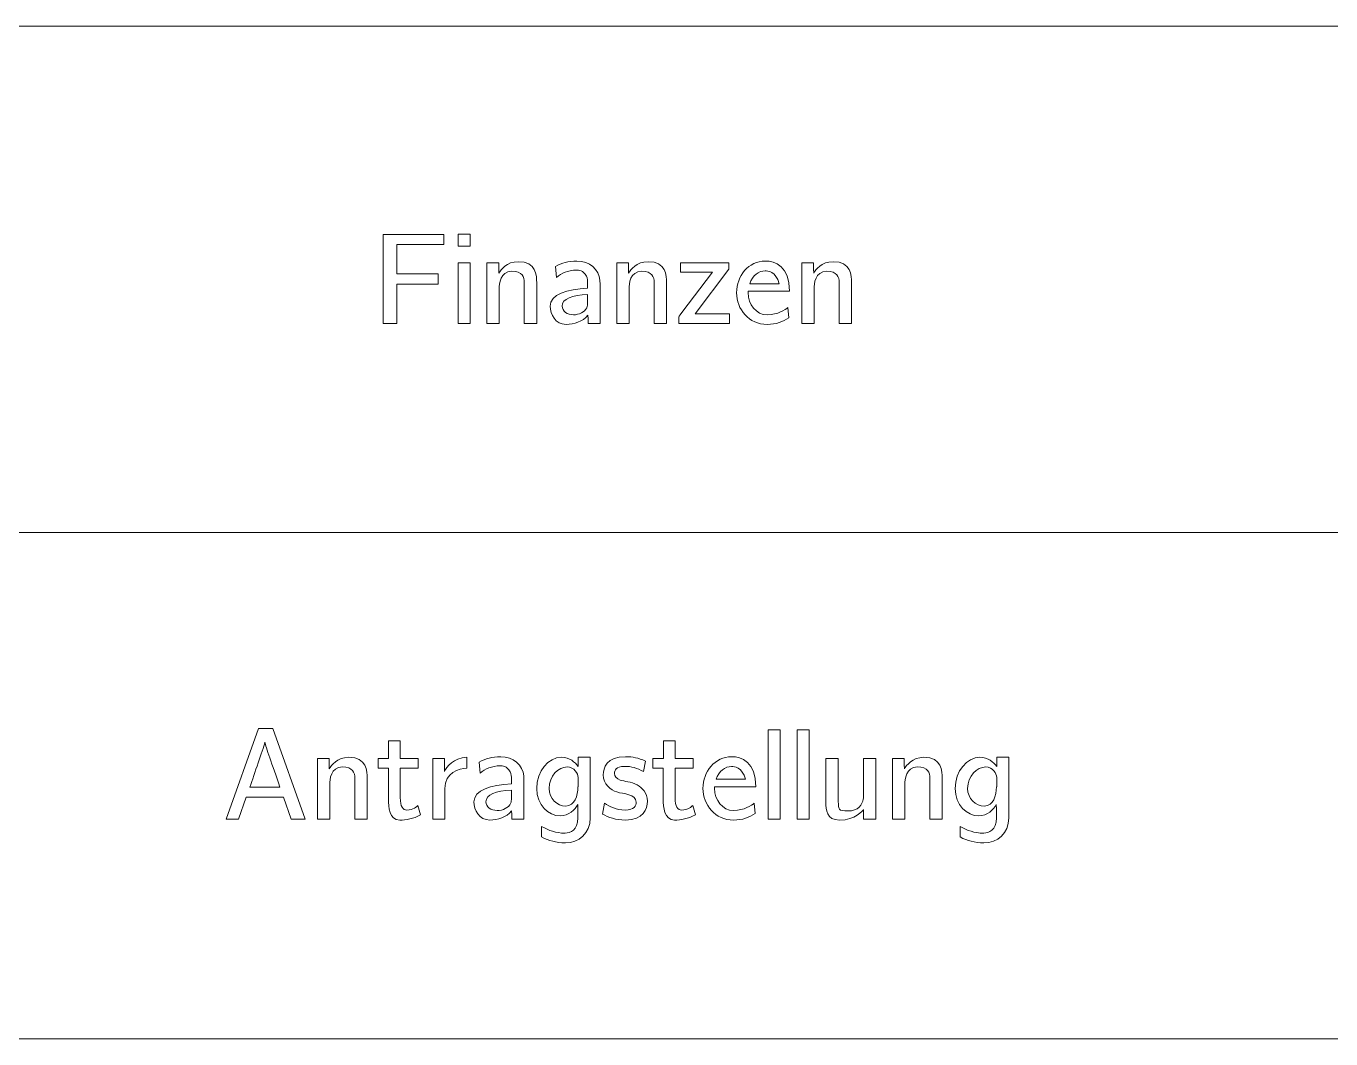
# Model space of a CAD drawing. Header units: inches. Extents: x 0 to 450, y -250 to 0.
# Drawn here: x 158.3 to 222.7, y -125 to -75 of the extents above; entities that cross this region are included whole.
import ezdxf

# ---------------------------------------------------------------- set-up
doc = ezdxf.new("R2010")
doc.units = ezdxf.units.IN
doc.header["$MEASUREMENT"] = 0
doc.layers.add('Ebene 1', color=7, linetype='Continuous')
doc.layers.add('Raster', color=7, linetype='Continuous')

msp = doc.modelspace()

# ---------------------------------------------------------------- linework, layer by layer
at = {"layer": 'Ebene 1', "color": 250, "lineweight": 18}
for points in [[(175.946, -85.283), (178.937, -85.283), (178.937, -85.785), (176.613, -85.785), (176.613, -87.227), (178.658, -87.227), (178.658, -87.735), (176.613, -87.735), (176.613, -89.679), (175.946, -89.679), (175.946, -85.283)], [(179.635, -85.271), (180.232, -85.271), (180.232, -85.868), (179.635, -85.868), (179.635, -85.271)], [(179.635, -86.681), (180.232, -86.681), (180.232, -89.679), (179.635, -89.679), (179.635, -86.681)], [(170.501, -109.683), (169.784, -109.683), (168.183, -114.148), (168.793, -114.148), (169.174, -113.068), (171.022, -113.068), (171.403, -114.148), (172.096, -114.148), (170.501, -109.683)], [(194.942, -109.734), (195.539, -109.734), (195.539, -114.148), (194.942, -114.148), (194.942, -109.734)], [(196.371, -109.734), (196.968, -109.734), (196.968, -114.148), (196.371, -114.148), (196.371, -109.734)]]:
    msp.add_lwpolyline(points, dxfattribs=at)
for points, knots in [([(181.057, -86.681), (181.057, -86.681), (181.642, -86.681), (181.642, -86.681), (181.642, -86.681), (181.642, -86.985), (181.642, -86.985), (181.642, -86.985), (181.648, -87.201), (181.648, -87.201), (181.743, -87.03), (182.029, -86.63), (182.607, -86.63), (183.497, -86.63), (183.516, -87.303), (183.516, -87.678), (183.516, -87.678), (183.516, -89.679), (183.516, -89.679), (183.516, -89.679), (182.906, -89.679), (182.906, -89.679), (182.906, -89.679), (182.906, -87.665), (182.906, -87.665), (182.906, -87.379), (182.811, -87.106), (182.29, -87.106), (181.718, -87.106), (181.667, -87.741), (181.667, -87.964), (181.667, -87.964), (181.667, -89.679), (181.667, -89.679), (181.667, -89.679), (181.057, -89.679), (181.057, -89.679), (181.057, -89.679), (181.057, -86.681), (181.057, -86.681)], [0, 0, 0, 0, 1, 1, 1, 2, 2, 2, 3, 3, 3, 4, 4, 4, 5, 5, 5, 6, 6, 6, 7, 7, 7, 8, 8, 8, 9, 9, 9, 10, 10, 10, 11, 11, 11, 12, 12, 12, 13, 13, 13, 13]), ([(186.64, -87.551), (186.602, -87.017), (186.119, -86.598), (185.503, -86.598), (185.065, -86.598), (184.76, -86.7), (184.442, -86.871), (184.442, -86.871), (184.486, -87.405), (184.486, -87.405), (184.76, -87.201), (185.027, -87.049), (185.49, -87.049), (185.579, -87.049), (185.82, -87.055), (185.967, -87.341), (186.03, -87.475), (186.03, -87.57), (186.03, -87.722), (186.03, -87.722), (186.03, -87.945), (186.03, -87.945), (185.027, -87.976), (184.182, -88.237), (184.182, -88.834), (184.182, -89.209), (184.429, -89.729), (184.969, -89.729), (185.35, -89.729), (185.789, -89.59), (186.043, -89.272), (186.043, -89.272), (186.049, -89.45), (186.049, -89.45), (186.049, -89.45), (186.049, -89.679), (186.049, -89.679), (186.049, -89.679), (186.646, -89.679), (186.646, -89.679), (186.646, -89.679), (186.646, -87.761), (186.646, -87.761), (186.646, -87.761), (186.64, -87.551), (186.64, -87.551)], [0, 0, 0, 0, 1, 1, 1, 2, 2, 2, 3, 3, 3, 4, 4, 4, 5, 5, 5, 6, 6, 6, 7, 7, 7, 8, 8, 8, 9, 9, 9, 10, 10, 10, 11, 11, 11, 12, 12, 12, 13, 13, 13, 14, 14, 14, 15, 15, 15, 15]), ([(187.465, -86.681), (187.465, -86.681), (188.049, -86.681), (188.049, -86.681), (188.049, -86.681), (188.049, -86.985), (188.049, -86.985), (188.049, -86.985), (188.055, -87.201), (188.055, -87.201), (188.151, -87.03), (188.436, -86.63), (189.015, -86.63), (189.904, -86.63), (189.923, -87.303), (189.923, -87.678), (189.923, -87.678), (189.923, -89.679), (189.923, -89.679), (189.923, -89.679), (189.313, -89.679), (189.313, -89.679), (189.313, -89.679), (189.313, -87.665), (189.313, -87.665), (189.313, -87.379), (189.218, -87.106), (188.697, -87.106), (188.125, -87.106), (188.074, -87.741), (188.074, -87.964), (188.074, -87.964), (188.074, -89.679), (188.074, -89.679), (188.074, -89.679), (187.465, -89.679), (187.465, -89.679), (187.465, -89.679), (187.465, -86.681), (187.465, -86.681)], [0, 0, 0, 0, 1, 1, 1, 2, 2, 2, 3, 3, 3, 4, 4, 4, 5, 5, 5, 6, 6, 6, 7, 7, 7, 8, 8, 8, 9, 9, 9, 10, 10, 10, 11, 11, 11, 12, 12, 12, 13, 13, 13, 13]), ([(190.525, -89.437), (190.525, -89.336), (190.551, -89.33), (190.684, -89.139), (190.684, -89.139), (192.19, -87.144), (192.19, -87.144), (192.19, -87.144), (190.621, -87.144), (190.621, -87.144), (190.621, -87.144), (190.621, -86.681), (190.621, -86.681), (190.621, -86.681), (193.003, -86.681), (193.003, -86.681), (193.003, -86.681), (193.003, -86.992), (193.003, -86.992), (193.003, -86.992), (191.345, -89.202), (191.345, -89.202), (191.345, -89.202), (193.028, -89.202), (193.028, -89.202), (193.028, -89.202), (193.028, -89.679), (193.028, -89.679), (193.028, -89.679), (190.525, -89.679), (190.525, -89.679), (190.525, -89.679), (190.525, -89.437), (190.525, -89.437)], [0, 0, 0, 0, 1, 1, 1, 2, 2, 2, 3, 3, 3, 4, 4, 4, 5, 5, 5, 6, 6, 6, 7, 7, 7, 8, 8, 8, 9, 9, 9, 10, 10, 10, 11, 11, 11, 11]), ([(194.895, -89.253), (194.355, -89.253), (193.954, -88.758), (193.954, -88.154), (193.954, -88.154), (193.954, -88.091), (193.954, -88.091), (193.954, -88.091), (196, -88.091), (196, -88.091), (196, -86.852), (195.276, -86.598), (194.793, -86.598), (193.974, -86.598), (193.383, -87.341), (193.383, -88.161), (193.383, -88.974), (193.986, -89.729), (194.895, -89.729), (195.326, -89.729), (195.676, -89.59), (195.962, -89.406), (195.962, -89.406), (195.917, -88.891), (195.917, -88.891), (195.777, -88.993), (195.422, -89.253), (194.895, -89.253)], [0, 0, 0, 0, 1, 1, 1, 2, 2, 2, 3, 3, 3, 4, 4, 4, 5, 5, 5, 6, 6, 6, 7, 7, 7, 8, 8, 8, 9, 9, 9, 9]), ([(196.596, -86.681), (196.596, -86.681), (197.18, -86.681), (197.18, -86.681), (197.18, -86.681), (197.18, -86.985), (197.18, -86.985), (197.18, -86.985), (197.187, -87.201), (197.187, -87.201), (197.282, -87.03), (197.568, -86.63), (198.146, -86.63), (199.035, -86.63), (199.054, -87.303), (199.054, -87.678), (199.054, -87.678), (199.054, -89.679), (199.054, -89.679), (199.054, -89.679), (198.444, -89.679), (198.444, -89.679), (198.444, -89.679), (198.444, -87.665), (198.444, -87.665), (198.444, -87.379), (198.349, -87.106), (197.828, -87.106), (197.257, -87.106), (197.206, -87.741), (197.206, -87.964), (197.206, -87.964), (197.206, -89.679), (197.206, -89.679), (197.206, -89.679), (196.596, -89.679), (196.596, -89.679), (196.596, -89.679), (196.596, -86.681), (196.596, -86.681)], [0, 0, 0, 0, 1, 1, 1, 2, 2, 2, 3, 3, 3, 4, 4, 4, 5, 5, 5, 6, 6, 6, 7, 7, 7, 8, 8, 8, 9, 9, 9, 10, 10, 10, 11, 11, 11, 12, 12, 12, 13, 13, 13, 13]), ([(194.787, -87.081), (194.926, -87.081), (195.326, -87.113), (195.479, -87.716), (195.479, -87.716), (194.031, -87.716), (194.031, -87.716), (194.164, -87.31), (194.482, -87.081), (194.787, -87.081)], [0, 0, 0, 0, 1, 1, 1, 2, 2, 2, 3, 3, 3, 3]), ([(186.03, -88.643), (186.03, -88.732), (186.03, -88.821), (185.992, -88.904), (185.89, -89.126), (185.604, -89.253), (185.331, -89.253), (185.027, -89.253), (184.772, -89.075), (184.772, -88.821), (184.772, -88.472), (185.274, -88.275), (186.03, -88.243), (186.03, -88.243), (186.03, -88.643), (186.03, -88.643)], [0, 0, 0, 0, 1, 1, 1, 2, 2, 2, 3, 3, 3, 4, 4, 4, 5, 5, 5, 5]), ([(169.358, -112.566), (169.58, -111.9), (169.987, -110.801), (170.101, -110.35), (170.146, -110.572), (170.457, -111.461), (170.844, -112.566), (170.844, -112.566), (169.358, -112.566), (169.358, -112.566)], [0, 0, 0, 0, 1, 1, 1, 2, 2, 2, 3, 3, 3, 3]), ([(175.689, -111.15), (175.689, -111.15), (176.209, -111.15), (176.209, -111.15), (176.209, -111.15), (176.209, -110.293), (176.209, -110.293), (176.209, -110.293), (176.781, -110.293), (176.781, -110.293), (176.781, -110.293), (176.781, -111.15), (176.781, -111.15), (176.781, -111.15), (177.671, -111.15), (177.671, -111.15), (177.671, -111.15), (177.671, -111.627), (177.671, -111.627), (177.671, -111.627), (176.781, -111.627), (176.781, -111.627), (176.781, -111.627), (176.781, -113.081), (176.781, -113.081), (176.781, -113.545), (176.915, -113.704), (177.112, -113.704), (177.416, -113.704), (177.607, -113.519), (177.658, -113.481), (177.658, -113.481), (177.785, -113.939), (177.785, -113.939), (177.423, -114.135), (177.067, -114.199), (176.756, -114.199), (176.248, -114.199), (176.197, -113.564), (176.197, -113.151), (176.197, -113.151), (176.197, -111.627), (176.197, -111.627), (176.197, -111.627), (175.689, -111.627), (175.689, -111.627), (175.689, -111.627), (175.689, -111.15), (175.689, -111.15)], [0, 0, 0, 0, 1, 1, 1, 2, 2, 2, 3, 3, 3, 4, 4, 4, 5, 5, 5, 6, 6, 6, 7, 7, 7, 8, 8, 8, 9, 9, 9, 10, 10, 10, 11, 11, 11, 12, 12, 12, 13, 13, 13, 14, 14, 14, 15, 15, 15, 16, 16, 16, 16]), ([(189.252, -111.15), (189.252, -111.15), (189.773, -111.15), (189.773, -111.15), (189.773, -111.15), (189.773, -110.293), (189.773, -110.293), (189.773, -110.293), (190.345, -110.293), (190.345, -110.293), (190.345, -110.293), (190.345, -111.15), (190.345, -111.15), (190.345, -111.15), (191.234, -111.15), (191.234, -111.15), (191.234, -111.15), (191.234, -111.627), (191.234, -111.627), (191.234, -111.627), (190.345, -111.627), (190.345, -111.627), (190.345, -111.627), (190.345, -113.081), (190.345, -113.081), (190.345, -113.545), (190.478, -113.704), (190.675, -113.704), (190.98, -113.704), (191.17, -113.519), (191.221, -113.481), (191.221, -113.481), (191.348, -113.939), (191.348, -113.939), (190.986, -114.135), (190.631, -114.199), (190.319, -114.199), (189.811, -114.199), (189.76, -113.564), (189.76, -113.151), (189.76, -113.151), (189.76, -111.627), (189.76, -111.627), (189.76, -111.627), (189.252, -111.627), (189.252, -111.627), (189.252, -111.627), (189.252, -111.15), (189.252, -111.15)], [0, 0, 0, 0, 1, 1, 1, 2, 2, 2, 3, 3, 3, 4, 4, 4, 5, 5, 5, 6, 6, 6, 7, 7, 7, 8, 8, 8, 9, 9, 9, 10, 10, 10, 11, 11, 11, 12, 12, 12, 13, 13, 13, 14, 14, 14, 15, 15, 15, 16, 16, 16, 16]), ([(172.692, -111.15), (172.692, -111.15), (173.276, -111.15), (173.276, -111.15), (173.276, -111.15), (173.276, -111.455), (173.276, -111.455), (173.276, -111.455), (173.282, -111.671), (173.282, -111.671), (173.378, -111.5), (173.663, -111.099), (174.241, -111.099), (175.131, -111.099), (175.15, -111.773), (175.15, -112.147), (175.15, -112.147), (175.15, -114.148), (175.15, -114.148), (175.15, -114.148), (174.54, -114.148), (174.54, -114.148), (174.54, -114.148), (174.54, -112.135), (174.54, -112.135), (174.54, -111.849), (174.445, -111.576), (173.924, -111.576), (173.352, -111.576), (173.301, -112.211), (173.301, -112.433), (173.301, -112.433), (173.301, -114.148), (173.301, -114.148), (173.301, -114.148), (172.692, -114.148), (172.692, -114.148), (172.692, -114.148), (172.692, -111.15), (172.692, -111.15)], [0, 0, 0, 0, 1, 1, 1, 2, 2, 2, 3, 3, 3, 4, 4, 4, 5, 5, 5, 6, 6, 6, 7, 7, 7, 8, 8, 8, 9, 9, 9, 10, 10, 10, 11, 11, 11, 12, 12, 12, 13, 13, 13, 13]), ([(178.387, -111.15), (178.387, -111.15), (178.959, -111.15), (178.959, -111.15), (178.959, -111.15), (178.959, -111.798), (178.959, -111.798), (179.073, -111.588), (179.397, -111.112), (180.071, -111.099), (180.071, -111.099), (180.071, -111.639), (180.071, -111.639), (179.683, -111.646), (178.985, -111.836), (178.985, -112.643), (178.985, -112.643), (178.985, -114.148), (178.985, -114.148), (178.985, -114.148), (178.387, -114.148), (178.387, -114.148), (178.387, -114.148), (178.387, -111.15), (178.387, -111.15)], [0, 0, 0, 0, 1, 1, 1, 2, 2, 2, 3, 3, 3, 4, 4, 4, 5, 5, 5, 6, 6, 6, 7, 7, 7, 8, 8, 8, 8]), ([(182.878, -112.02), (182.84, -111.487), (182.357, -111.068), (181.741, -111.068), (181.302, -111.068), (180.997, -111.169), (180.68, -111.341), (180.68, -111.341), (180.724, -111.874), (180.724, -111.874), (180.997, -111.671), (181.264, -111.518), (181.728, -111.518), (181.817, -111.518), (182.058, -111.525), (182.204, -111.811), (182.268, -111.944), (182.268, -112.039), (182.268, -112.192), (182.268, -112.192), (182.268, -112.414), (182.268, -112.414), (181.264, -112.446), (180.419, -112.706), (180.419, -113.303), (180.419, -113.678), (180.667, -114.199), (181.207, -114.199), (181.588, -114.199), (182.027, -114.059), (182.28, -113.742), (182.28, -113.742), (182.287, -113.919), (182.287, -113.919), (182.287, -113.919), (182.287, -114.148), (182.287, -114.148), (182.287, -114.148), (182.884, -114.148), (182.884, -114.148), (182.884, -114.148), (182.884, -112.23), (182.884, -112.23), (182.884, -112.23), (182.878, -112.02), (182.878, -112.02)], [0, 0, 0, 0, 1, 1, 1, 2, 2, 2, 3, 3, 3, 4, 4, 4, 5, 5, 5, 6, 6, 6, 7, 7, 7, 8, 8, 8, 9, 9, 9, 10, 10, 10, 11, 11, 11, 12, 12, 12, 13, 13, 13, 14, 14, 14, 15, 15, 15, 15]), ([(185.563, -111.099), (185.563, -111.099), (185.563, -111.544), (185.563, -111.544), (185.405, -111.341), (185.144, -111.099), (184.738, -111.099), (184.09, -111.099), (183.518, -111.773), (183.518, -112.636), (183.518, -113.468), (184.103, -113.989), (184.668, -113.989), (185.125, -113.989), (185.405, -113.678), (185.544, -113.424), (185.544, -113.424), (185.551, -113.64), (185.551, -113.64), (185.551, -113.64), (185.551, -114.085), (185.551, -114.085), (185.551, -114.695), (185.17, -114.841), (184.922, -114.841), (184.433, -114.841), (184.134, -114.713), (183.76, -114.51), (183.76, -114.51), (183.76, -115.031), (183.76, -115.031), (184.141, -115.222), (184.452, -115.317), (184.935, -115.317), (185.595, -115.317), (186.161, -114.86), (186.161, -114.091), (186.161, -114.091), (186.161, -111.099), (186.161, -111.099), (186.161, -111.099), (185.563, -111.099), (185.563, -111.099)], [0, 0, 0, 0, 1, 1, 1, 2, 2, 2, 3, 3, 3, 4, 4, 4, 5, 5, 5, 6, 6, 6, 7, 7, 7, 8, 8, 8, 9, 9, 9, 10, 10, 10, 11, 11, 11, 12, 12, 12, 13, 13, 13, 14, 14, 14, 14]), ([(186.858, -113.354), (187.131, -113.538), (187.43, -113.704), (187.887, -113.704), (188.326, -113.704), (188.427, -113.475), (188.427, -113.316), (188.427, -112.897), (187.798, -112.922), (187.474, -112.808), (187.17, -112.706), (186.801, -112.433), (186.801, -111.963), (186.801, -111.62), (186.973, -111.068), (187.9, -111.068), (188.281, -111.068), (188.516, -111.125), (188.885, -111.284), (188.885, -111.284), (188.789, -111.804), (188.789, -111.804), (188.465, -111.627), (188.218, -111.544), (187.83, -111.544), (187.436, -111.544), (187.354, -111.753), (187.354, -111.893), (187.354, -112.027), (187.455, -112.16), (187.633, -112.224), (187.843, -112.293), (188.179, -112.293), (188.478, -112.459), (188.719, -112.592), (188.98, -112.859), (188.98, -113.265), (188.98, -113.64), (188.789, -114.199), (187.894, -114.199), (187.424, -114.199), (187.049, -114.059), (186.763, -113.9), (186.763, -113.9), (186.858, -113.354), (186.858, -113.354)], [0, 0, 0, 0, 1, 1, 1, 2, 2, 2, 3, 3, 3, 4, 4, 4, 5, 5, 5, 6, 6, 6, 7, 7, 7, 8, 8, 8, 9, 9, 9, 10, 10, 10, 11, 11, 11, 12, 12, 12, 13, 13, 13, 14, 14, 14, 15, 15, 15, 15]), ([(193.234, -113.723), (192.694, -113.723), (192.294, -113.227), (192.294, -112.624), (192.294, -112.624), (192.294, -112.56), (192.294, -112.56), (192.294, -112.56), (194.339, -112.56), (194.339, -112.56), (194.339, -111.322), (193.615, -111.068), (193.132, -111.068), (192.313, -111.068), (191.722, -111.811), (191.722, -112.63), (191.722, -113.443), (192.326, -114.199), (193.234, -114.199), (193.666, -114.199), (194.015, -114.059), (194.301, -113.875), (194.301, -113.875), (194.257, -113.361), (194.257, -113.361), (194.117, -113.462), (193.761, -113.723), (193.234, -113.723)], [0, 0, 0, 0, 1, 1, 1, 2, 2, 2, 3, 3, 3, 4, 4, 4, 5, 5, 5, 6, 6, 6, 7, 7, 7, 8, 8, 8, 9, 9, 9, 9]), ([(197.793, -111.15), (197.793, -111.15), (198.403, -111.15), (198.403, -111.15), (198.403, -111.15), (198.403, -113.272), (198.403, -113.272), (198.409, -113.659), (198.383, -113.748), (198.885, -113.748), (199.368, -113.748), (199.603, -113.437), (199.635, -113.157), (199.641, -113.094), (199.641, -113.024), (199.641, -112.96), (199.641, -112.96), (199.641, -111.15), (199.641, -111.15), (199.641, -111.15), (200.251, -111.15), (200.251, -111.15), (200.251, -111.15), (200.251, -114.148), (200.251, -114.148), (200.251, -114.148), (199.654, -114.148), (199.654, -114.148), (199.654, -114.148), (199.654, -113.672), (199.654, -113.672), (199.616, -113.723), (199.241, -114.199), (198.466, -114.199), (197.818, -114.199), (197.793, -113.684), (197.793, -113.316), (197.793, -113.316), (197.793, -111.15), (197.793, -111.15)], [0, 0, 0, 0, 1, 1, 1, 2, 2, 2, 3, 3, 3, 4, 4, 4, 5, 5, 5, 6, 6, 6, 7, 7, 7, 8, 8, 8, 9, 9, 9, 10, 10, 10, 11, 11, 11, 12, 12, 12, 13, 13, 13, 13]), ([(201.076, -111.15), (201.076, -111.15), (201.66, -111.15), (201.66, -111.15), (201.66, -111.15), (201.66, -111.455), (201.66, -111.455), (201.66, -111.455), (201.666, -111.671), (201.666, -111.671), (201.762, -111.5), (202.048, -111.099), (202.626, -111.099), (203.515, -111.099), (203.534, -111.773), (203.534, -112.147), (203.534, -112.147), (203.534, -114.148), (203.534, -114.148), (203.534, -114.148), (202.924, -114.148), (202.924, -114.148), (202.924, -114.148), (202.924, -112.135), (202.924, -112.135), (202.924, -111.849), (202.829, -111.576), (202.308, -111.576), (201.736, -111.576), (201.686, -112.211), (201.686, -112.433), (201.686, -112.433), (201.686, -114.148), (201.686, -114.148), (201.686, -114.148), (201.076, -114.148), (201.076, -114.148), (201.076, -114.148), (201.076, -111.15), (201.076, -111.15)], [0, 0, 0, 0, 1, 1, 1, 2, 2, 2, 3, 3, 3, 4, 4, 4, 5, 5, 5, 6, 6, 6, 7, 7, 7, 8, 8, 8, 9, 9, 9, 10, 10, 10, 11, 11, 11, 12, 12, 12, 13, 13, 13, 13]), ([(206.22, -111.099), (206.22, -111.099), (206.22, -111.544), (206.22, -111.544), (206.061, -111.341), (205.801, -111.099), (205.394, -111.099), (204.746, -111.099), (204.175, -111.773), (204.175, -112.636), (204.175, -113.468), (204.759, -113.989), (205.324, -113.989), (205.782, -113.989), (206.061, -113.678), (206.201, -113.424), (206.201, -113.424), (206.207, -113.64), (206.207, -113.64), (206.207, -113.64), (206.207, -114.085), (206.207, -114.085), (206.207, -114.695), (205.826, -114.841), (205.578, -114.841), (205.089, -114.841), (204.791, -114.713), (204.416, -114.51), (204.416, -114.51), (204.416, -115.031), (204.416, -115.031), (204.797, -115.222), (205.108, -115.317), (205.591, -115.317), (206.252, -115.317), (206.817, -114.86), (206.817, -114.091), (206.817, -114.091), (206.817, -111.099), (206.817, -111.099), (206.817, -111.099), (206.22, -111.099), (206.22, -111.099)], [0, 0, 0, 0, 1, 1, 1, 2, 2, 2, 3, 3, 3, 4, 4, 4, 5, 5, 5, 6, 6, 6, 7, 7, 7, 8, 8, 8, 9, 9, 9, 10, 10, 10, 11, 11, 11, 12, 12, 12, 13, 13, 13, 14, 14, 14, 14]), ([(185.563, -112.56), (185.563, -112.56), (185.551, -112.56), (185.551, -112.56), (185.544, -112.98), (185.411, -113.507), (184.947, -113.507), (184.535, -113.507), (184.128, -113.151), (184.128, -112.636), (184.128, -112.001), (184.592, -111.576), (185.024, -111.576), (185.36, -111.576), (185.563, -111.887), (185.563, -112.103), (185.563, -112.103), (185.563, -112.56), (185.563, -112.56)], [0, 0, 0, 0, 1, 1, 1, 2, 2, 2, 3, 3, 3, 4, 4, 4, 5, 5, 5, 6, 6, 6, 6]), ([(193.126, -111.55), (193.266, -111.55), (193.666, -111.582), (193.818, -112.185), (193.818, -112.185), (192.37, -112.185), (192.37, -112.185), (192.504, -111.779), (192.821, -111.55), (193.126, -111.55)], [0, 0, 0, 0, 1, 1, 1, 2, 2, 2, 3, 3, 3, 3]), ([(206.22, -112.56), (206.22, -112.56), (206.207, -112.56), (206.207, -112.56), (206.201, -112.98), (206.067, -113.507), (205.604, -113.507), (205.191, -113.507), (204.784, -113.151), (204.784, -112.636), (204.784, -112.001), (205.248, -111.576), (205.68, -111.576), (206.017, -111.576), (206.22, -111.887), (206.22, -112.103), (206.22, -112.103), (206.22, -112.56), (206.22, -112.56)], [0, 0, 0, 0, 1, 1, 1, 2, 2, 2, 3, 3, 3, 4, 4, 4, 5, 5, 5, 6, 6, 6, 6]), ([(182.268, -113.113), (182.268, -113.202), (182.268, -113.291), (182.23, -113.373), (182.128, -113.596), (181.842, -113.723), (181.569, -113.723), (181.264, -113.723), (181.01, -113.545), (181.01, -113.291), (181.01, -112.941), (181.512, -112.745), (182.268, -112.713), (182.268, -112.713), (182.268, -113.113), (182.268, -113.113)], [0, 0, 0, 0, 1, 1, 1, 2, 2, 2, 3, 3, 3, 4, 4, 4, 5, 5, 5, 5])]:
    msp.add_open_spline(points, degree=3, knots=knots, dxfattribs=at)
at = {"layer": 'Raster', "color": 250, "lineweight": 18}
for points in [[(0, -75), (450, -75)], [(0, -100), (450, -100)], [(0, -125), (450, -125)]]:
    msp.add_lwpolyline(points, dxfattribs=at)

doc.saveas('drawing.dxf')
